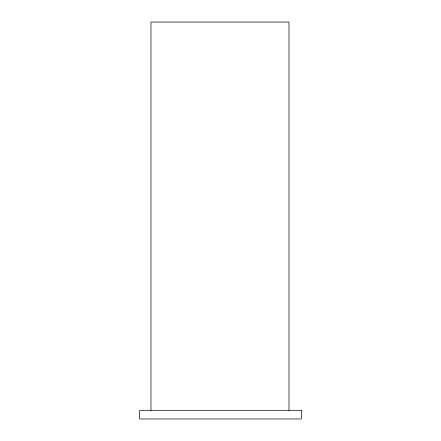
<?xml version="1.0" encoding="UTF-8"?>
<svg xmlns="http://www.w3.org/2000/svg" width="441" height="441" viewBox="0 0 441 441"><rect width="100%" height="100%" fill="white"/><g stroke="black" fill="none" stroke-linecap="round" stroke-linejoin="round"><path stroke-width="0.66" d="M288.987 410.356L288.987 22.05L150.96 22.05L150.96 410.356M301.33 410.356L139.67 410.356L139.67 418.95L301.33 418.95L301.33 410.356"/></g></svg>
